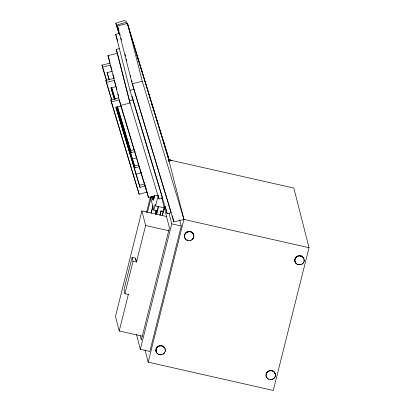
<?xml version="1.0" encoding="UTF-8"?>
<svg xmlns="http://www.w3.org/2000/svg" width="411" height="411" viewBox="0 0 411 411"><rect width="100%" height="100%" fill="white"/><g stroke="black" fill="none" stroke-linecap="round" stroke-linejoin="round"><path stroke-width="0.62" d="M154.048 195.862L153.36 198.266L151.885 197.932L151.895 196.972M153.36 198.266L153.375 197.306M153.236 200.08L154.855 195.328L153.236 200.08L152.923 199.582L153.051 197.737M153.02 200.075L153.185 197.881L152.949 198.631M154.402 197.326L154.444 196.746M155.867 350.193C155.569 344.901 164.066 343.735 165.104 348.98L165.032 348.698C167.431 355.397 155.738 357.185 155.867 350.193L156.123 351.646M155.939 350.47C155.692 345.964 162.355 343.997 164.611 347.896L164.539 347.619M184.457 236.094C184.154 230.807 192.651 229.636 193.689 234.881L193.617 234.604C196.016 241.298 184.328 243.086 184.457 236.094L184.714 237.548M184.529 236.376C184.282 231.866 190.94 229.898 193.201 233.797L193.129 233.52M275.165 373.609C277.574 380.247 265.871 382.173 266.004 375.099C265.701 369.802 274.209 368.657 275.236 373.892L274.676 372.525M274.748 372.808C272.488 368.908 265.83 370.876 266.076 375.382L266.004 375.099M294.774 260.281C294.471 254.995 302.969 253.823 304.006 259.069L303.935 258.791C306.334 265.485 294.646 267.273 294.774 260.281L295.031 261.735M294.846 260.564C294.595 256.053 301.258 254.09 303.513 257.99L303.446 257.707M153.95 198.657L154.053 197.907M151.87 105.288L152.06 104.07L152.332 105.149M168.351 159.026L168.171 156.344L133.852 45.189M153.555 199.597L153.709 198.724M166.763 216.54L141.908 210.915L115.481 316.388L119.2 330.973L142.191 336.172M132.075 257.399L133.056 261.252L136.473 262.028L135.491 258.17L132.075 257.399L123.952 289.817L124.934 293.67L128.35 294.446L119.2 330.973M124.934 293.67L133.056 261.252M146.552 212.425L150.441 196.9M147.436 212.328L151.325 196.807M136.473 262.028L145.622 225.5L141.908 210.915M150.976 213.263L152.846 205.798M151.325 213.001L153.031 206.178M156.899 210.766L153.776 210.062L155.194 204.401L155.584 205.921L164.323 207.904M155.584 205.921L158.158 195.641M155.276 213.756L155.743 211.896L155.296 210.139M155.373 214.48L156.308 210.751M156.19 214.121L158.22 206.024M156.812 214.1L158.687 206.63M159.905 215.205L160.994 210.858L163.496 211.424M160.192 215.102L160.994 210.858M162.237 215.333L164.41 206.656M162.335 215.713L164.508 207.036M179.684 219.839L181.256 226.004L149.825 351.456L140.321 349.304L171.752 223.856L169.08 213.366M148.186 362.158L183.948 219.423L168.746 159.781L293.834 188.068L309.036 247.715L273.274 390.45L148.186 362.158L145.021 349.73M152.923 199.582L153.164 198.708M151.885 197.932L152.399 196.129M168.762 161.425L168.69 158.379L135.101 49.402M192.944 238.457L193.668 236.962L193.74 237.245M191.624 240.086L192.8 238.647M163.039 354.179L164.071 352.936M164.215 352.746L164.498 352.366M303.4 262.454L302.892 263.513M274.26 377.303L274.522 376.954M274.209 377.843L274.127 378.336M274.353 377.652L274.774 377.082L274.846 377.365M119.015 33.836L115.845 23.216L124.117 20.601C127.02 20.432 127.441 24.634 128.155 26.52M116.364 25.246L124.908 22.584L126.09 22.975L126.927 23.848M163.958 142.391L164.153 143.49M135.198 151.484L131.171 152.64L130.657 150.626L134.109 149.635M139.653 166.594L135.055 167.919L134.541 165.905L138.564 164.744M146.039 188.711L145.196 185.911L140.017 187.401L139.504 185.387L144.682 183.897M132.126 158.99L136.38 157.819M136.01 174.264L141.482 172.764M118.769 97.91L110.811 99.904L111.324 101.918L139.149 194.249L147.056 192.076M309.036 247.715L183.948 219.423L173.884 221.945L132.214 83.762L117.474 25.934L127.544 23.417L169.209 161.595M132.404 83.156L133.976 89.315L171.197 212.764L167.19 213.766L129.963 90.317L115.686 34.303L119.693 33.301L120.166 35.146M132.034 96.117L162.592 198.03L158.97 198.934L129.357 100.736L116.256 49.341L119.277 48.585M107.99 55.634L117.402 53.281L130.082 103.022L120.67 105.38L107.99 55.634L110.025 62.395M106.531 80.613L101.964 65.144L109.922 63.155M102.478 67.157L110.431 65.169L111.951 70.199M112.285 71.319L107.055 72.629L109.264 79.96M111.705 100.171L105.848 80.422L113.801 78.434M106.362 82.436L114.315 80.448L116.169 86.598L110.939 87.908L114.438 99.513M132.214 83.762L142.283 81.244L183.948 219.423M129.963 90.317L133.976 89.315M111.324 101.918L119.282 99.924L120.968 105.519M129.357 100.736L132.979 99.832M121.137 106.079L115.907 107.384L140.017 187.401M120.67 105.38L148.448 197.511L157.86 195.153M299.547 264.679L300.754 264.484L300.826 264.766M161.127 211.372L163.629 211.937M171.752 223.856L181.256 226.004M145.622 225.5L169.234 230.838M136.38 261.668L135.44 258.159M128.211 294.076L128.35 294.446M168.084 158.672L171.988 160.829M168.71 159.263L170.945 160.495M266.754 377.642L266.682 377.36L268.501 379.25M294.959 261.458L296.285 263.739M184.642 237.27L185.967 239.551M156.052 351.364L157.377 353.65M128.53 27.732L131.515 37.422M131.792 38.495L133.477 43.972M131.325 37.154L132.645 41.444M133.78 45.118L134.721 48.174M115.845 23.216L119.062 33.645M117.474 25.934L118.954 30.846M115.686 34.303L117.726 41.059M116.256 49.341L117.366 53.024M113.066 74.427L113.621 76.271M114.042 77.915L113.482 76.071L114.099 78.475M146.378 189.836L146.886 191.516M107.096 72.444L109.305 79.775M111.515 87.106L115.008 98.712M117.402 106.649L130.657 150.626M111.473 87.286L115.157 99.503M117.366 106.834L131.171 152.64M110.98 87.723L114.474 99.328M116.868 107.271L134.541 165.905M116.647 106.839L135.055 167.919M115.943 107.204L139.504 185.387M101.964 65.144L106.572 80.433M105.848 80.422L111.561 99.38M110.811 99.904L139.149 194.249M304.191 260.245L304.119 259.963L304.058 261.432M302.681 256.788L302.753 257.07M303.544 262.264L303.616 262.547M301.695 256.094L301.766 256.377M300.559 255.678L300.631 255.961M301.869 263.99L301.941 264.273M299.347 255.565L299.419 255.848M298.139 255.76L298.211 256.043M297.025 256.253L297.096 256.536M298.335 264.566L298.407 264.848M296.069 257.014L296.141 257.291M297.194 264.15L297.266 264.432M295.35 257.98L295.422 258.262M294.908 259.094L294.98 259.377M295.447 262.537L295.519 262.819M275.421 375.063L275.349 374.786L275.288 376.25M273.911 371.606L273.983 371.888M272.93 370.917L273.002 371.195M271.789 370.501L271.861 370.779M273.171 379.091L273.099 378.814L271.984 379.307L272.056 379.584M270.577 370.383L270.649 370.665M269.375 370.583L269.446 370.861M270.777 379.502L270.849 379.779M268.255 371.076L268.326 371.354M267.304 371.832L267.376 372.114M266.58 372.803L266.652 373.08M267.443 378.279L267.515 378.557M266.138 373.918L266.21 374.195M266.189 376.276L266.261 376.558M193.802 235.775L193.874 236.058M192.363 232.6L192.435 232.883M193.227 238.077L193.298 238.359M191.382 231.907L191.449 232.189M192.502 239.048L192.574 239.325M190.242 231.491L190.314 231.773M189.029 231.378L189.101 231.66M190.437 240.296L190.509 240.579M187.822 231.573L187.894 231.855M186.707 232.066L186.779 232.349M188.089 240.661L186.877 239.962L186.948 240.245M185.757 232.826L185.823 233.104M185.032 233.792L185.104 234.075M184.59 234.907L184.662 235.19M185.13 238.349L185.202 238.632M143.331 75.752L143.603 76.826M127.544 23.417L142.283 81.244M172.296 215.724L173.884 221.945M165.309 206.379L167.19 213.766M161.718 197.624L169.43 227.884L141.317 340.082L140.218 335.761M120.952 38.223L121.42 40.067M125.031 54.226L125.499 56.076M126.285 59.153L126.758 60.998M130.364 75.156L130.837 77.001M131.623 80.078L132.09 81.928M158.019 195.22L158.97 198.934M150.863 198.641L153.776 210.062M147.025 191.916L148.448 197.511M144.323 182.453L146.054 189.235L121.194 106.31M116.395 87.497L116.858 89.305M118.049 93.98L118.522 95.83M165.289 350.157L165.217 349.874L165.155 351.338M163.778 346.699L163.85 346.976M164.641 352.176L164.708 352.453M162.792 346.005L162.864 346.288M163.917 353.141L163.989 353.424M161.657 345.589L161.729 345.872M160.444 345.476L160.516 345.754M161.847 354.395L161.919 354.678M159.237 345.672L159.309 345.949M160.711 354.873L159.427 354.477L159.499 354.755M158.117 346.165L158.189 346.447M157.166 346.92L157.238 347.203M158.292 354.061L158.363 354.339M156.447 347.891L156.519 348.174M156 349.006L156.072 349.288M156.545 352.448L156.617 352.73M136.544 334.497L140.321 349.304M300.492 255.955A4.393 4.269 -14.3 0 1 301.556 256.346M303.195 257.856A4.393 4.269 -14.3 0 1 303.657 258.873M295.17 259.089A4.393 4.269 -14.3 0 1 295.586 258.046M296.264 257.137A4.393 4.269 -14.3 0 1 297.158 256.423M300.472 255.883A4.393 4.269 -14.3 0 1 301.54 256.279M303.179 257.789A4.393 4.269 -14.3 0 1 303.637 258.802M267.494 371.955A4.393 4.269 -14.3 0 1 268.388 371.246M274.409 372.607A4.393 4.269 -14.3 0 1 274.872 373.625M274.43 372.674A4.393 4.269 -14.3 0 1 274.887 373.691M156.334 351.282A4.393 4.269 -14.3 0 1 156.159 350.182M160.449 345.759A4.393 4.269 -14.3 0 1 161.585 345.867M156.314 351.215A4.393 4.269 -14.3 0 1 156.139 350.11M156.267 349.001A4.393 4.269 -14.3 0 1 156.683 347.953M157.356 347.043A4.393 4.269 -14.3 0 1 158.25 346.334M159.298 345.872A4.393 4.269 -14.3 0 1 161.569 345.795M163.557 346.833A4.393 4.269 -14.3 0 1 164.272 347.696M185.269 233.859A4.393 4.269 -14.3 0 1 187.889 231.773M191.223 232.087A4.393 4.269 -14.3 0 1 192.148 232.739M192.862 233.597A4.393 4.269 -14.3 0 1 193.494 235.719"/></g></svg>
